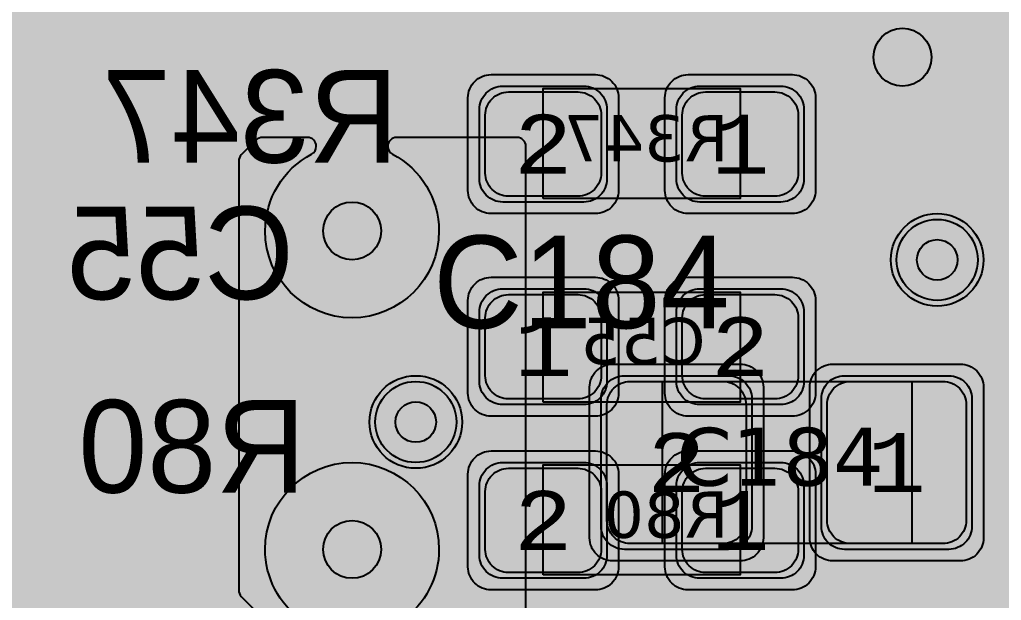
# Model space of a CAD drawing. Extents: x -28 to 199, y -61 to 255.
# Drawn here: x 139.88 to 148.35, y 141.56 to 146.58 of the extents above; entities that cross this region are included whole.
import ezdxf
from ezdxf.enums import TextEntityAlignment as Align

# ---------------------------------------------------------------- set-up
doc = ezdxf.new("R2010")
doc.units = 0
doc.header["$MEASUREMENT"] = 0
for name, color, linetype in [('ASSEMBLY_OUTLINES_BTM', 191, 'CONTINUOUS'), ('ASSEMBLY_OUTLINES_TOP', 102, 'CONTINUOUS'), ('ASSEMBLY_PART_NUMBERS_BTM', 191, 'CONTINUOUS'), ('ASSEMBLY_PART_NUMBERS_TOP', 102, 'CONTINUOUS'), ('ASSEMBLY_REF_DES_BTM', 191, 'CONTINUOUS'), ('ASSEMBLY_REF_DES_TOP', 102, 'CONTINUOUS'), ('DRILL_DRAWING', 21, 'CONTINUOUS'), ('GENERATED_SILKSCREEN_BTM', 255, 'CONTINUOUS'), ('GENERATED_SILKSCREEN_TOP', 140, 'CONTINUOUS'), ('MOUNTING_HOLES_LAYER_2', 42, 'CONTINUOUS'), ('MOUNTING_HOLES_LAYER_3', 42, 'CONTINUOUS'), ('MOUNTING_HOLES_LAYER_BOT21', 42, 'CONTINUOUS'), ('MOUNTING_HOLES_LAYER_TOP', 42, 'CONTINUOUS'), ('PART_PADS_SMD_BTM', 10, 'CONTINUOUS'), ('PART_PADS_SMD_TOP', 150, 'CONTINUOUS'), ('PIN_NUMBERS_BTM', 8, 'CONTINUOUS'), ('PIN_NUMBERS_TOP', 8, 'CONTINUOUS'), ('PLACEMENT_OUTLINES_BTM', 222, 'CONTINUOUS'), ('PLACEMENT_OUTLINES_TOP', 130, 'CONTINUOUS'), ('PLANE_DATA_LAYER_TOP', 150, 'CONTINUOUS'), ('PLANE_SHAPES_LAYER_2', 230, 'CONTINUOUS'), ('PLANE_SHAPES_LAYER_3', 81, 'CONTINUOUS'), ('PLANE_SHAPES_LAYER_TOP', 150, 'CONTINUOUS'), ('SILKSCREEN_OUTLINES_BTM', 211, 'CONTINUOUS'), ('SILKSCREEN_OUTLINES_TOP', 150, 'CONTINUOUS'), ('SILKSCREEN_REF_DES_BTM', 211, 'CONTINUOUS'), ('SILKSCREEN_REF_DES_TOP', 150, 'CONTINUOUS'), ('SOLDERMASK_PADS_BTM', 12, 'CONTINUOUS'), ('SOLDERMASK_PADS_TOP', 180, 'CONTINUOUS'), ('SOLDERPASTE_PADS_BTM', 12, 'CONTINUOUS'), ('SOLDERPASTE_PADS_TOP', 180, 'CONTINUOUS'), ('TRACES_LAYER_2', 230, 'CONTINUOUS'), ('TRACES_LAYER_BOTTOM', 10, 'CONTINUOUS'), ('TRACES_LAYER_TOP', 150, 'CONTINUOUS'), ('VIA_HOLES_LAYER_2', 30, 'CONTINUOUS'), ('VIA_HOLES_LAYER_3', 30, 'CONTINUOUS'), ('VIA_HOLES_LAYER_BOTTOM', 30, 'CONTINUOUS'), ('VIA_HOLES_LAYER_TOP', 30, 'CONTINUOUS'), ('VIA_PADS_LAYER_2', 230, 'CONTINUOUS'), ('VIA_PADS_LAYER_3', 81, 'CONTINUOUS'), ('VIA_PADS_LAYER_BOTTOM', 10, 'CONTINUOUS'), ('VIA_PADS_LAYER_TOP', 150, 'CONTINUOUS')]:
    doc.layers.add(name, color=color, linetype=linetype)
doc.styles.add('COURIER_NEW', font='COUR.TTF')
doc.styles.add('VERDANA', font='verdana.TTF')
doc.styles.add('VERIBEST_GERBER_0', font='txt')

msp = doc.modelspace()

# ---------------------------------------------------------------- hatches: boundary and pattern name
at = {"layer": 'MOUNTING_HOLES_LAYER_2'}
h = msp.add_hatch(color=256, dxfattribs=at)
edge = h.paths.add_edge_path()
edge.add_arc((147.5, 146.25), 0.25, 0, 360)
h = msp.add_hatch(color=256, dxfattribs=at)
edge = h.paths.add_edge_path()
edge.add_arc((142.75, 144.75), 0.25, 0, 360)
h = msp.add_hatch(color=256, dxfattribs=at)
edge = h.paths.add_edge_path()
edge.add_arc((142.75, 142), 0.25, 0, 360)
at = {"layer": 'MOUNTING_HOLES_LAYER_3'}
h = msp.add_hatch(color=256, dxfattribs=at)
edge = h.paths.add_edge_path()
edge.add_arc((147.5, 146.25), 0.25, 0, 360)
h = msp.add_hatch(color=256, dxfattribs=at)
edge = h.paths.add_edge_path()
edge.add_arc((142.75, 144.75), 0.25, 0, 360)
h = msp.add_hatch(color=256, dxfattribs=at)
edge = h.paths.add_edge_path()
edge.add_arc((142.75, 142), 0.25, 0, 360)
at = {"layer": 'MOUNTING_HOLES_LAYER_BOT21'}
h = msp.add_hatch(color=256, dxfattribs=at)
edge = h.paths.add_edge_path()
edge.add_arc((147.5, 146.25), 0.25, 0, 360)
h = msp.add_hatch(color=256, dxfattribs=at)
edge = h.paths.add_edge_path()
edge.add_arc((142.75, 144.75), 0.25, 0, 360)
h = msp.add_hatch(color=256, dxfattribs=at)
edge = h.paths.add_edge_path()
edge.add_arc((142.75, 142), 0.25, 0, 360)
at = {"layer": 'MOUNTING_HOLES_LAYER_TOP'}
h = msp.add_hatch(color=256, dxfattribs=at)
edge = h.paths.add_edge_path()
edge.add_arc((147.5, 146.25), 0.25, 0, 360)
h = msp.add_hatch(color=256, dxfattribs=at)
edge = h.paths.add_edge_path()
edge.add_arc((142.75, 144.75), 0.25, 0, 360)
h = msp.add_hatch(color=256, dxfattribs=at)
edge = h.paths.add_edge_path()
edge.add_arc((142.75, 142), 0.25, 0, 360)
at = {"layer": 'PLANE_DATA_LAYER_TOP'}
h = msp.add_hatch(color=256, dxfattribs=at)
h.paths.add_polyline_path([(154.25, 152.209225, -0.5823694133109129), (154.134713, 152.143814, 0.5823676806362501), (153, 151.5), (153, 151.499999, 0.1354740775508314), (153.106186, 151.115287, -0.5823731847991889), (153.040775, 151), (144.250008, 151, 0.414213562373095), (144.25, 150.999992), (144.25, 146.483544, -0.414213562373095), (144.1738, 146.407344), (141.769081, 146.407344, 0.1989121882725248), (141.468561, 146.282864), (141.046025, 145.860328, 0.1989121882725126), (140.921545, 145.559808), (140.921545, 141.440665, 0.1427307751627057), (140.988072, 141.212362, -0.1427301909019749), (141, 141.171429), (141, 137.8262, -0.414213562373095), (140.9238, 137.75), (140.73867, 137.75, -0.1989133663345656), (140.684788, 137.772318), (140.390954, 138.066152, -0.198909955685367), (140.368636, 138.120033), (140.368636, 138.120034, -0.1031534785254389), (140.374987, 138.150489, 0.1031534113604272), (140.5, 138.749998), (140.5, 138.75, 0.9999999999999999), (137.5, 138.75), (137.5, 138.749998, 0.1031534113604272), (137.625013, 138.150489, -0.1031534785254389), (137.631364, 138.120034), (137.631364, 138.120033, -0.198909955685367), (137.609046, 138.066152), (136.065212, 136.522318, -0.1989133663345656), (136.01133, 136.5), (132.5762, 136.5, -0.414213562373095), (132.5, 136.5762), (132.5, 142.9238, -0.414213562373095), (132.5762, 143), (135.499992, 143, 0.414213562373095), (135.5, 143.000008), (135.5, 146.249992, 0.414213562373095), (135.499992, 146.25), (134.415417, 146.25, -0.6466125677111123), (134.35839, 146.37674, 0.1833038617632562), (134.61, 147.039999), (134.61, 147.04, 0.6130225687010995), (133.021693, 147.848638, -0.6130231653140926), (132.900664, 147.910256), (132.900664, 151.273831, -0.1989099556852985), (132.922982, 151.327712), (133.322952, 151.727682, -0.1989133663345373), (133.376834, 151.75), (144.249992, 151.75, 0.414213562373095), (144.25, 151.750008), (144.25, 153.3238, -0.414213562373095), (144.3262, 153.4), (154.1738, 153.4, -0.414213562373095), (154.25, 153.3238)], flags=0)
h.paths.add_polyline_path([(133.5, 138.75, -0.9999999999999999), (136.5, 138.75, -0.9999999999999999)], flags=0)
msp.add_hatch(color=256, dxfattribs=at).paths.add_polyline_path([(144.25, 145.481144, 0.414213562373095), (144.1738, 145.557344), (143.134753, 145.557344, 0.414213562373095), (143.058553, 145.481144, 0.2784752766716286), (143.099267, 145.413711, -0.2784768177379234), (143.5, 144.75, -0.9999999999999999), (142, 144.75, -0.2784768177379234), (142.400733, 145.413711, 0.2784752766716286), (142.441447, 145.481144, 0.414213562373095), (142.365247, 145.557344), (141.976685, 145.557344, 0.1989133663345373), (141.922803, 145.535026), (141.793863, 145.406086, 0.1989099556852985), (141.771545, 145.352205), (141.771545, 145.352204), (141.771545, 141.648269), (141.771545, 141.648268, 0.1989099556852985), (141.793863, 141.594387), (142.115932, 141.272318, 0.1989133663345374), (142.169814, 141.25), (142.271879, 141.25, 0.414213562373095), (142.348079, 141.3262, 0.2430375699969866), (142.315976, 141.388344, -0.2430385298120637), (142, 142, -0.9999999999999999), (143.5, 142, -0.2430385298120636), (143.184024, 141.388344, 0.2430375699969865), (143.151921, 141.3262, 0.414213562373095), (143.228121, 141.25), (144.1738, 141.25, 0.414213562373095), (144.25, 141.3262)], flags=0)
at = {"layer": 'PLANE_SHAPES_LAYER_2'}
h = msp.add_hatch(color=256, dxfattribs=at)
h.paths.add_polyline_path([(169.5, 129.25), (149.5, 129.25), (142.25, 122), (142.25, 90.5), (147.5, 90.5), (147.5, 80), (154, 80), (154, 69.25), (131.75, 69.25), (131.75, 73.25), (121.25, 73.25), (121.25, 81), (110.5, 81), (110.5, 125.75), (106.5, 125.75), (106.5, 128.75), (93.5, 128.75), (93.5, 120.25), (91.75, 120.25), (91.75, 121.5), (80, 121.5), (80, 118.25), (73.25, 118.25), (73.25, 124.5), (67.5, 124.5), (67.5, 128), (57.75, 128), (57.75, 120.25), (55.25, 120.25), (55.25, 121.5), (47.5, 121.5), (47.5, 119), (35, 119), (35, 134.75), (32.75, 134.75), (32.75, 159.75), (29.25, 159.75), (29.25, 175.25), (22.5, 175.25), (22.5, 195.25), (17.25, 195.25), (17.25, 198), (22.5, 198), (22.5, 216.5), (40.25, 216.5), (40.25, 235.5), (54.5, 235.5), (54.5, 254), (87.25, 254), (87.25, 236.25), (86.25, 236.25), (86.25, 228.75), (81, 228.75), (81, 218.75), (95.25, 218.75), (95.25, 194.5), (87, 194.5), (87, 172), (131.1, 172), (131.1, 208.75), (115.5, 208.75), (115.5, 213.75), (106.75, 213.75), (106.75, 218.75), (110.25, 222.25), (110.25, 226.25), (142.5, 226.25), (142.5, 221.5), (160.5, 221.5), (160.5, 240.75), (169.5, 240.75)])
h.paths.add_polyline_path([(35.5, 149.5), (41.75, 149.5), (41.75, 152), (39.25, 152), (39.25, 154), (37.75, 154), (37.75, 152), (35.5, 152)], flags=16)
h.paths.add_polyline_path([(37.5, 125.75), (37.5, 128.75), (42.75, 128.75), (42.75, 125.75)], flags=16)
h.paths.add_polyline_path([(52, 127.75), (52, 130.75), (54.25, 130.75), (54.25, 127.75)], flags=16)
h.paths.add_polyline_path([(50.75, 219.5), (50.75, 226.5), (71.75, 226.5), (71.75, 219.5)], flags=16)
h.paths.add_polyline_path([(66.5, 150.75), (66.5, 177.5), (72.25, 177.5), (72.25, 150.75)], flags=16)
h.paths.add_polyline_path([(47.25, 185.25), (73, 185.25), (73, 188.25), (70.25, 188.25), (70.25, 191), (47.25, 191)], flags=16)
h.paths.add_polyline_path([(84.5, 208), (84.5, 212.75), (85, 212.75), (85, 208)], flags=16)
h.paths.add_polyline_path([(61.5, 137.25), (87.75, 137.25), (87.75, 140.5), (84.75, 140.5), (84.75, 143), (61.5, 143)], flags=16)
h.paths.add_polyline_path([(88.75, 127), (88.75, 130), (91, 130), (91, 127)], flags=16)
h.paths.add_polyline_path([(85.5, 130.25), (85.5, 132.5), (91, 132.5), (91, 130.25)], flags=16)
h.paths.add_polyline_path([(108.75, 142.25), (135.75, 142.25), (135.75, 145.75), (132.25, 145.75), (132.25, 149), (108.75, 149)], flags=16)
h.paths.add_polyline_path([(114.25, 126.75), (140.75, 126.75), (140.75, 129.75), (137.25, 129.75), (137.25, 133), (114.25, 133)], flags=16)
h.paths.add_polyline_path([(155.25, 180.25), (166.25, 180.25), (166.25, 186.25), (152.25, 186.25), (152.25, 183), (155.25, 183)], flags=16)
at = {"layer": 'PLANE_SHAPES_LAYER_3'}
h = msp.add_hatch(color=256, dxfattribs=at)
h.paths.add_polyline_path([(169.5, 129.25), (149.5, 129.25), (142.25, 122), (142.25, 90.5), (147.5, 90.5), (147.5, 80), (154, 80), (154, 69.25), (131.75, 69.25), (131.75, 73.25), (121.25, 73.25), (121.25, 81), (110.5, 81), (110.5, 125.75), (106.5, 125.75), (106.5, 128.75), (93.5, 128.75), (93.5, 120.25), (91.75, 120.25), (91.75, 121.5), (80, 121.5), (80, 118.25), (73.25, 118.25), (73.25, 124.5), (67.5, 124.5), (67.5, 127.75), (58.25, 127.75), (58.25, 130.25), (88.75, 130.25), (88.75, 127), (91, 127), (91, 132.5), (55, 132.5), (55, 131.25), (52, 131.25), (52, 127.75), (55, 127.75), (55, 127.25), (57.75, 127.25), (57.75, 120.25), (55.25, 120.25), (55.25, 121.5), (47.5, 121.5), (47.5, 119), (35, 119), (35, 134.75), (32.75, 134.75), (32.75, 159.75), (29.25, 159.75), (29.25, 175.25), (22.5, 175.25), (22.5, 195.25), (17.25, 195.25), (17.25, 198), (22.5, 198), (22.5, 216.5), (40.25, 216.5), (40.25, 235.5), (54.5, 235.5), (54.5, 254), (87.25, 254), (87.25, 236.25), (86.25, 236.25), (86.25, 228.75), (81, 228.75), (81, 218.75), (95.25, 218.75), (95.25, 194.5), (87, 194.5), (87, 172), (131.1, 172), (131.1, 208.75), (115.5, 208.75), (115.5, 213.75), (106.75, 213.75), (106.75, 218.75), (110.25, 222.25), (110.25, 226.25), (142.5, 226.25), (142.5, 221.5), (160.5, 221.5), (160.5, 240.75), (169.5, 240.75)])
h.paths.add_polyline_path([(35.5, 149.5), (41.75, 149.5), (41.75, 152), (39.25, 152), (39.25, 154), (37.75, 154), (37.75, 152), (35.5, 152)], flags=16)
h.paths.add_polyline_path([(37.5, 125.75), (37.5, 128.75), (42.75, 128.75), (42.75, 125.75)], flags=16)
h.paths.add_polyline_path([(50.75, 219.5), (50.75, 226.5), (71.75, 226.5), (71.75, 219.5)], flags=16)
h.paths.add_polyline_path([(66.5, 150.75), (66.5, 177.5), (72.25, 177.5), (72.25, 150.75)], flags=16)
h.paths.add_polyline_path([(47.25, 185.25), (73, 185.25), (73, 188.25), (70.25, 188.25), (70.25, 191), (47.25, 191)], flags=16)
h.paths.add_polyline_path([(84.5, 208), (84.5, 212.75), (85, 212.75), (85, 208)], flags=16)
h.paths.add_polyline_path([(61.5, 137.25), (87.75, 137.25), (87.75, 140.5), (84.75, 140.5), (84.75, 143), (61.5, 143)], flags=16)
h.paths.add_polyline_path([(108.75, 142.25), (135.75, 142.25), (135.75, 145.75), (132.25, 145.75), (132.25, 149), (108.75, 149)], flags=16)
h.paths.add_polyline_path([(114.25, 126.75), (140.75, 126.75), (140.75, 129.75), (137.25, 129.75), (137.25, 133), (114.25, 133)], flags=16)
h.paths.add_polyline_path([(155.25, 180.25), (166.25, 180.25), (166.25, 186.25), (152.25, 186.25), (152.25, 183), (155.25, 183)], flags=16)
at = {"layer": 'VIA_HOLES_LAYER_2'}
h = msp.add_hatch(color=256, dxfattribs=at)
edge = h.paths.add_edge_path()
edge.add_arc((147.8, 144.5), 0.175, 0, 360)
h = msp.add_hatch(color=256, dxfattribs=at)
edge = h.paths.add_edge_path()
edge.add_arc((143.3, 143.1), 0.175, 0, 360)
at = {"layer": 'VIA_HOLES_LAYER_3'}
h = msp.add_hatch(color=256, dxfattribs=at)
edge = h.paths.add_edge_path()
edge.add_arc((147.8, 144.5), 0.175, 0, 360)
h = msp.add_hatch(color=256, dxfattribs=at)
edge = h.paths.add_edge_path()
edge.add_arc((143.3, 143.1), 0.175, 0, 360)
at = {"layer": 'VIA_HOLES_LAYER_BOTTOM'}
h = msp.add_hatch(color=256, dxfattribs=at)
edge = h.paths.add_edge_path()
edge.add_arc((147.8, 144.5), 0.175, 0, 360)
h = msp.add_hatch(color=256, dxfattribs=at)
edge = h.paths.add_edge_path()
edge.add_arc((143.3, 143.1), 0.175, 0, 360)
at = {"layer": 'VIA_HOLES_LAYER_TOP'}
h = msp.add_hatch(color=256, dxfattribs=at)
edge = h.paths.add_edge_path()
edge.add_arc((147.8, 144.5), 0.175, 0, 360)
h = msp.add_hatch(color=256, dxfattribs=at)
edge = h.paths.add_edge_path()
edge.add_arc((143.3, 143.1), 0.175, 0, 360)

# ---------------------------------------------------------------- linework, layer by layer
at = {"layer": 'ASSEMBLY_OUTLINES_BTM'}
for points in [[(144.4, 145.03), (144.4, 145.98), (146.1, 145.98), (146.1, 145.03)], [(144.4, 143.27), (144.4, 144.22), (146.1, 144.22), (146.1, 143.27)], [(144.4, 141.78), (144.4, 142.73), (146.1, 142.73), (146.1, 141.78)]]:
    msp.add_lwpolyline(points, close=True, dxfattribs=at)
at = {"layer": 'ASSEMBLY_OUTLINES_TOP'}
msp.add_lwpolyline([(145.43, 142.05), (145.43, 143.45), (147.58, 143.45), (147.58, 142.05)], close=True, dxfattribs=at)
at = {"layer": 'GENERATED_SILKSCREEN_BTM', "const_width": 0.15}
for points in [[(140.6636, 145.3504), (140.6652, 145.3448), (140.6644, 145.3392), (140.6612, 145.3344), (140.6564, 145.3312), (140.6508, 145.3296), (140.6452, 145.3288), (140.6404, 145.3304), (140.6364, 145.3352), (140.2052, 146.1024), (140.2036, 146.1064), (140.2036, 146.1096), (140.2036, 146.1128), (140.2052, 146.116), (140.2076, 146.1208), (140.2108, 146.124), (140.2148, 146.1256), (140.2188, 146.1264), (140.7588, 146.1264), (140.7644, 146.1248), (140.7692, 146.1208), (140.7716, 146.116), (140.7724, 146.1096), (140.7716, 146.104), (140.7692, 146.0984), (140.7644, 146.0944), (140.7588, 146.0936), (140.246, 146.0936), (140.6636, 145.3504)], [(141.0444, 145.3424), (141.0436, 145.336), (141.0396, 145.332), (141.034, 145.3296), (141.0284, 145.3288), (141.0228, 145.3296), (141.018, 145.332), (141.014, 145.336), (141.0124, 145.3424), (141.0124, 145.5848), (140.9748, 145.5848), (140.9692, 145.5864), (140.9644, 145.5896), (140.962, 145.5952), (140.9612, 145.6008), (140.962, 145.6072), (140.9644, 145.6128), (140.9692, 145.6168), (140.9748, 145.6176), (141.0124, 145.6176), (141.0124, 146.088), (141.0132, 146.092), (141.0156, 146.0952), (141.0188, 146.0984), (141.0228, 146.1008), (141.0276, 146.1024), (141.0324, 146.1032), (141.0364, 146.1024), (141.0404, 146.0992), (141.526, 145.6136), (141.5292, 145.6088), (141.5308, 145.604), (141.53, 145.5992), (141.5268, 145.5936), (141.5252, 145.5896), (141.522, 145.5872), (141.5188, 145.5856), (141.5148, 145.5848), (141.0444, 145.5848), (141.0444, 145.3424)], [(141.4748, 145.6176), (141.0444, 146.0464), (141.0444, 145.6176), (141.4748, 145.6176)], [(142.1444, 145.3296), (142.2796, 145.4392), (142.282, 145.4408), (142.2836, 145.4432), (142.2844, 145.4456), (142.2844, 145.448), (142.2836, 145.4536), (142.2804, 145.4592), (142.2764, 145.4632), (142.2716, 145.4664), (142.266, 145.4672), (142.2604, 145.4656), (142.13, 145.3592), (141.8716, 145.3592), (141.7468, 145.46), (141.7468, 145.6088), (141.87, 145.7104), (142.0028, 145.7104), (142.0092, 145.712), (142.0132, 145.7152), (142.0156, 145.7208), (142.0164, 145.7264), (142.0156, 145.732), (142.0132, 145.7368), (142.0092, 145.7408), (142.0028, 145.7424), (141.87, 145.7424), (141.7468, 145.844), (141.7468, 145.9928), (141.8716, 146.0936), (142.13, 146.0936), (142.2604, 145.9872), (142.266, 145.9856), (142.2716, 145.9864), (142.2764, 145.9888), (142.2804, 145.9936), (142.2836, 145.9984), (142.2844, 146.004), (142.2844, 146.0072), (142.2836, 146.0096), (142.282, 146.012), (142.2796, 146.0136), (142.1444, 146.1232), (142.142, 146.124), (142.1396, 146.1248), (142.1388, 146.1256), (142.1356, 146.1264), (141.866, 146.1264), (141.862, 146.1256), (141.8604, 146.1248), (141.8588, 146.124), (141.8556, 146.1232), (141.7204, 146.0136), (141.718, 146.0096), (141.7172, 146.0064), (141.7156, 146.004), (141.7148, 146.0008), (141.7148, 145.836), (141.7156, 145.8336), (141.7172, 145.828), (141.718, 145.824), (141.7204, 145.8224), (141.838, 145.7264), (141.7204, 145.6304), (141.7196, 145.6288), (141.718, 145.6272), (141.7172, 145.6264), (141.7172, 145.6248), (141.7156, 145.6192), (141.7148, 145.6168), (141.7148, 145.452), (141.7156, 145.448), (141.7172, 145.4448), (141.718, 145.4416), (141.7204, 145.4392), (141.8556, 145.3296), (141.8588, 145.328), (141.8596, 145.3272), (141.862, 145.3272), (141.8628, 145.3264), (141.8636, 145.3264), (141.866, 145.3264), (142.1356, 145.3264), (142.1388, 145.3272), (142.142, 145.328), (142.1444, 145.3296)], [(142.4756, 145.8224), (142.4732, 145.824), (142.4724, 145.828), (142.4708, 145.832), (142.47, 145.836), (142.47, 146.0008), (142.4708, 146.0048), (142.4724, 146.0072), (142.4724, 146.0096), (142.4732, 146.0104), (142.4748, 146.0112), (142.4756, 146.0128), (142.6116, 146.1232), (142.6156, 146.1248), (142.6188, 146.1256), (142.622, 146.1264), (143.0252, 146.1264), (143.0324, 146.1248), (143.0372, 146.1208), (143.0412, 146.116), (143.0428, 146.1104), (143.0428, 145.3424), (143.0412, 145.336), (143.0372, 145.332), (143.0324, 145.3296), (143.0268, 145.3288), (143.0204, 145.3296), (143.0148, 145.332), (143.0108, 145.336), (143.0092, 145.3424), (143.0092, 145.7104), (142.6332, 145.7104), (142.502, 145.3376), (142.4988, 145.332), (142.4932, 145.3288), (142.4876, 145.328), (142.482, 145.3296), (142.4772, 145.332), (142.4732, 145.336), (142.4716, 145.3416), (142.4724, 145.348), (142.6036, 145.7208), (142.4756, 145.8224)], [(143.0092, 146.0936), (142.6268, 146.0936), (142.502, 145.9928), (142.502, 145.844), (142.6268, 145.7424), (143.0092, 145.7424), (143.0092, 146.0936)], [(140.4816, 144.6712), (140.4848, 144.6704), (140.4872, 144.6696), (140.4904, 144.668), (140.5992, 144.58), (140.5992, 144.9136), (140.0768, 144.9136), (140.0712, 144.9152), (140.0664, 144.9184), (140.064, 144.924), (140.0632, 144.9296), (140.064, 144.936), (140.0664, 144.9408), (140.0712, 144.9448), (140.0768, 144.9464), (140.6168, 144.9464), (140.6224, 144.9448), (140.6272, 144.9408), (140.6312, 144.936), (140.6328, 144.9304), (140.6328, 144.5456), (140.632, 144.54), (140.6296, 144.536), (140.6264, 144.5336), (140.6208, 144.532), (140.6176, 144.5304), (140.6136, 144.5296), (140.6096, 144.5304), (140.6064, 144.5328), (140.476, 144.6392), (140.2176, 144.6392), (140.0928, 144.5376), (140.0928, 144.28), (140.2176, 144.18), (140.476, 144.18), (140.6064, 144.2856), (140.612, 144.288), (140.6168, 144.288), (140.6224, 144.2848), (140.6264, 144.2808), (140.6296, 144.2752), (140.6312, 144.2696), (140.6304, 144.2664), (140.6296, 144.264), (140.628, 144.2616), (140.6256, 144.26), (140.4904, 144.1496), (140.488, 144.148), (140.4848, 144.148), (140.4816, 144.1464), (140.212, 144.1464), (140.2104, 144.1464), (140.2088, 144.1472), (140.208, 144.1472), (140.2064, 144.148), (140.2048, 144.148), (140.2016, 144.1496), (140.0664, 144.26), (140.064, 144.2624), (140.0632, 144.264), (140.0616, 144.2688), (140.0608, 144.272), (140.0608, 144.5456), (140.0616, 144.5488), (140.0632, 144.5536), (140.0632, 144.5552), (140.0648, 144.556), (140.0656, 144.5576), (140.0664, 144.5592), (140.2016, 144.668), (140.2056, 144.6696), (140.2088, 144.6704), (140.212, 144.6712), (140.4816, 144.6712)], [(141.2376, 144.6712), (141.2408, 144.6704), (141.2432, 144.6696), (141.2464, 144.668), (141.3552, 144.58), (141.3552, 144.9136), (140.8328, 144.9136), (140.8272, 144.9152), (140.8224, 144.9184), (140.82, 144.924), (140.8192, 144.9296), (140.82, 144.936), (140.8224, 144.9408), (140.8272, 144.9448), (140.8328, 144.9464), (141.3728, 144.9464), (141.3784, 144.9448), (141.3832, 144.9408), (141.3872, 144.936), (141.3888, 144.9304), (141.3888, 144.5456), (141.388, 144.54), (141.3856, 144.536), (141.3824, 144.5336), (141.3768, 144.532), (141.3736, 144.5304), (141.3696, 144.5296), (141.3656, 144.5304), (141.3624, 144.5328), (141.232, 144.6392), (140.9736, 144.6392), (140.8488, 144.5376), (140.8488, 144.28), (140.9736, 144.18), (141.232, 144.18), (141.3624, 144.2856), (141.368, 144.288), (141.3728, 144.288), (141.3784, 144.2848), (141.3824, 144.2808), (141.3856, 144.2752), (141.3872, 144.2696), (141.3864, 144.2664), (141.3856, 144.264), (141.384, 144.2616), (141.3816, 144.26), (141.2464, 144.1496), (141.244, 144.148), (141.2408, 144.148), (141.2376, 144.1464), (140.968, 144.1464), (140.9664, 144.1464), (140.9648, 144.1472), (140.964, 144.1472), (140.9624, 144.148), (140.9608, 144.148), (140.9576, 144.1496), (140.8224, 144.26), (140.82, 144.2624), (140.8192, 144.264), (140.8176, 144.2688), (140.8168, 144.272), (140.8168, 144.5456), (140.8176, 144.5488), (140.8192, 144.5536), (140.8192, 144.5552), (140.8208, 144.556), (140.8216, 144.5576), (140.8224, 144.5592), (140.9576, 144.668), (140.9616, 144.6696), (140.9648, 144.6704), (140.968, 144.6712), (141.2376, 144.6712)], [(142.0008, 144.1496), (142.1352, 144.2592), (142.1392, 144.2616), (142.14, 144.2648), (142.1416, 144.268), (142.1424, 144.272), (142.1424, 144.8208), (142.1416, 144.8248), (142.14, 144.828), (142.1384, 144.8296), (142.1376, 144.8312), (142.136, 144.8336), (142.0008, 144.9432), (141.9984, 144.944), (141.996, 144.9448), (141.9952, 144.9456), (141.992, 144.9464), (141.7224, 144.9464), (141.7184, 144.9456), (141.7168, 144.9448), (141.7144, 144.944), (141.712, 144.9432), (141.5768, 144.8336), (141.5736, 144.8296), (141.572, 144.8232), (141.5728, 144.8184), (141.5744, 144.8144), (141.5768, 144.8112), (141.5808, 144.808), (141.5848, 144.8056), (141.5888, 144.8048), (141.5928, 144.8048), (141.596, 144.8072), (141.728, 144.9136), (141.9864, 144.9136), (142.1096, 144.8128), (142.1096, 144.28), (141.9864, 144.1792), (141.728, 144.1792), (141.596, 144.2856), (141.5928, 144.2872), (141.5888, 144.288), (141.5848, 144.2872), (141.5808, 144.2848), (141.5768, 144.2816), (141.5744, 144.2776), (141.5728, 144.2728), (141.572, 144.268), (141.5736, 144.2632), (141.5768, 144.2592), (141.712, 144.1496), (141.7152, 144.148), (141.716, 144.1472), (141.7184, 144.1472), (141.7192, 144.1464), (141.72, 144.1464), (141.7224, 144.1464), (141.992, 144.1464), (141.9952, 144.1472), (141.9984, 144.148), (142.0008, 144.1496)], [(140.73, 143.1636), (140.5956, 143.2732), (140.5924, 143.274), (140.5908, 143.2748), (140.5892, 143.2756), (140.586, 143.2764), (140.3164, 143.2764), (140.3132, 143.2756), (140.3116, 143.2748), (140.3092, 143.274), (140.306, 143.2732), (140.1716, 143.1636), (140.1692, 143.1596), (140.1684, 143.1564), (140.1668, 143.154), (140.166, 143.1508), (140.166, 142.602), (140.1668, 142.5996), (140.1684, 142.594), (140.1692, 142.5924), (140.1716, 142.5892), (140.306, 142.4796), (140.3092, 142.4788), (140.3116, 142.478), (140.3124, 142.4772), (140.314, 142.4764), (140.3164, 142.4764), (140.586, 142.4764), (140.5892, 142.4772), (140.5924, 142.478), (140.5956, 142.4796), (140.73, 142.5892), (140.7324, 142.5908), (140.7332, 142.5916), (140.7348, 142.594), (140.7364, 142.5996), (140.7372, 142.602), (140.7372, 143.1508), (140.7364, 143.154), (140.7348, 143.1564), (140.734, 143.1596), (140.73, 143.1636)], [(140.6316, 142.5492), (140.5812, 142.5092), (140.3228, 142.5092), (140.198, 142.61), (140.198, 143.1428), (140.2452, 143.1804), (140.6316, 142.5492)], [(140.7044, 143.1428), (140.7044, 142.61), (140.6572, 142.57), (140.27, 143.2012), (140.3228, 143.2436), (140.5812, 143.2436), (140.7044, 143.1428)], [(140.9492, 142.9812), (140.9748, 142.9044), (140.9492, 142.8276), (140.9492, 142.8252), (140.9484, 142.822), (140.9484, 142.5748), (140.9484, 142.5724), (140.9492, 142.57), (140.95, 142.5668), (140.9532, 142.5636), (141.0332, 142.4812), (141.0372, 142.478), (141.0412, 142.4772), (141.0444, 142.4764), (141.338, 142.4764), (141.3404, 142.4764), (141.3428, 142.4772), (141.346, 142.478), (141.3492, 142.4812), (141.4292, 142.5636), (141.4332, 142.5668), (141.434, 142.57), (141.434, 142.5748), (141.434, 142.822), (141.434, 142.8252), (141.434, 142.8268), (141.4332, 142.8276), (141.4076, 142.9044), (141.4332, 142.9812), (141.434, 142.982), (141.434, 142.9868), (141.434, 143.1788), (141.434, 143.182), (141.4332, 143.186), (141.4292, 143.19), (141.3492, 143.2724), (141.346, 143.2748), (141.3428, 143.2756), (141.3404, 143.2764), (141.338, 143.2764), (141.0444, 143.2764), (141.0412, 143.2756), (141.0372, 143.2748), (141.0332, 143.2724), (140.9532, 143.19), (140.95, 143.1852), (140.9492, 143.182), (140.9484, 143.1788), (140.9484, 142.9868), (140.9484, 142.9836), (140.9492, 142.982), (140.9492, 142.9812)], [(141.402, 143.17), (141.402, 142.9884), (141.3804, 142.9196), (141.0036, 142.9196), (140.9804, 142.9884), (140.9804, 143.17), (141.0516, 143.2436), (141.33, 143.2436), (141.402, 143.17)], [(141.6756, 142.9724), (141.6732, 142.974), (141.6724, 142.978), (141.6708, 142.982), (141.67, 142.986), (141.67, 143.1508), (141.6708, 143.1548), (141.6724, 143.1572), (141.6724, 143.1596), (141.6732, 143.1604), (141.6748, 143.1612), (141.6756, 143.1628), (141.8116, 143.2732), (141.8156, 143.2748), (141.8188, 143.2756), (141.822, 143.2764), (142.2252, 143.2764), (142.2324, 143.2748), (142.2372, 143.2708), (142.2412, 143.266), (142.2428, 143.2604), (142.2428, 142.4924), (142.2412, 142.486), (142.2372, 142.482), (142.2324, 142.4796), (142.2268, 142.4788), (142.2204, 142.4796), (142.2148, 142.482), (142.2108, 142.486), (142.2092, 142.4924), (142.2092, 142.8604), (141.8332, 142.8604), (141.702, 142.4876), (141.6988, 142.482), (141.6932, 142.4788), (141.6876, 142.478), (141.682, 142.4796), (141.6772, 142.482), (141.6732, 142.486), (141.6716, 142.4916), (141.6724, 142.498), (141.8036, 142.8708), (141.6756, 142.9724)], [(142.2092, 143.2436), (141.8268, 143.2436), (141.702, 143.1428), (141.702, 142.994), (141.8268, 142.8924), (142.2092, 142.8924), (142.2092, 143.2436)], [(141.402, 142.8188), (141.402, 142.582), (141.33, 142.5092), (141.0516, 142.5092), (140.9804, 142.582), (140.9804, 142.8188), (141.0036, 142.8876), (141.3804, 142.8876), (141.402, 142.8188)]]:
    msp.add_lwpolyline(points, dxfattribs=at)
for points in [[(145.542098, 145.980005, 1.22306e-05), (145.542089, 145.979995), (144.957911, 145.979995, 1.22306e-05), (144.957902, 145.980005), (145.542098, 145.980005)], [(145.533844, 145.029995), (144.966156, 145.029995, 1.1642e-05), (144.966164, 145.030005), (145.533836, 145.030005, 1.1642e-05), (145.533844, 145.029995)], [(145.533844, 144.220005, 1.1642e-05), (145.533836, 144.219995), (144.966164, 144.219995, 1.1642e-05), (144.966156, 144.220005), (145.533844, 144.220005)], [(145.542098, 143.269995), (144.957902, 143.269995, 1.22306e-05), (144.957911, 143.270005), (145.542089, 143.270005, 1.22306e-05), (145.542098, 143.269995)], [(145.542098, 142.730005, 1.22306e-05), (145.542089, 142.729995), (144.957911, 142.729995, 1.22306e-05), (144.957902, 142.730005), (145.542098, 142.730005)], [(145.533844, 141.779995), (144.966156, 141.779995, 1.1642e-05), (144.966164, 141.780005), (145.533836, 141.780005, 1.1642e-05), (145.533844, 141.779995)]]:
    msp.add_lwpolyline(points, format="xyb", dxfattribs=at)
at = {"layer": 'GENERATED_SILKSCREEN_TOP', "const_width": 0.15}
for points in [[(148.828, 146.3764), (148.4232, 146.3764), (148.4176, 146.3748), (148.4128, 146.3708), (148.4088, 146.366), (148.4072, 146.3604), (148.4072, 145.5924), (148.4088, 145.586), (148.4128, 145.582), (148.4176, 145.5772), (148.4232, 145.5764), (148.828, 145.5764)], [(144.4276, 143.9292), (144.4212, 143.9276), (144.418, 143.9244), (144.4156, 143.9188), (144.4148, 143.9124), (144.4156, 143.9068), (144.418, 143.9012), (144.4212, 143.8972), (144.4276, 143.8964), (144.7396, 143.8964), (144.7452, 143.8972), (144.75, 143.9012), (144.7524, 143.9068), (144.7532, 143.9124), (144.7524, 143.9188), (144.75, 143.9244), (144.7452, 143.9276), (144.7396, 143.9292), (144.5988, 143.9292), (144.5988, 144.6804), (144.598, 144.686), (144.5956, 144.69), (144.5916, 144.6924), (144.586, 144.6932), (144.582, 144.694), (144.578, 144.694), (144.5748, 144.6924), (144.5716, 144.6892), (144.4156, 144.47), (144.4132, 144.4644), (144.4132, 144.4588), (144.4156, 144.454), (144.4196, 144.45), (144.4244, 144.4468), (144.43, 144.4452), (144.4332, 144.4452), (144.4356, 144.446), (144.4396, 144.4508), (144.5676, 144.63), (144.5676, 143.9292), (144.4276, 143.9292)], [(143.6996, 143.8996), (143.5652, 144.0092), (143.5612, 144.0116), (143.5604, 144.0148), (143.5588, 144.018), (143.558, 144.022), (143.558, 144.5708), (143.5588, 144.5748), (143.5604, 144.578), (143.562, 144.5796), (143.5628, 144.5812), (143.5644, 144.5836), (143.6996, 144.6932), (143.702, 144.694), (143.7044, 144.6948), (143.7052, 144.6956), (143.7084, 144.6964), (143.978, 144.6964), (143.982, 144.6956), (143.9836, 144.6948), (143.986, 144.694), (143.9884, 144.6932), (144.1236, 144.5836), (144.1268, 144.5796), (144.1284, 144.5732), (144.1276, 144.5684), (144.126, 144.5644), (144.1236, 144.5612), (144.1196, 144.558), (144.1156, 144.5556), (144.1116, 144.5548), (144.1076, 144.5548), (144.1044, 144.5572), (143.9724, 144.6636), (143.714, 144.6636), (143.5908, 144.5628), (143.5908, 144.03), (143.714, 143.9292), (143.9724, 143.9292), (144.1044, 144.0356), (144.1076, 144.0372), (144.1116, 144.038), (144.1156, 144.0372), (144.1196, 144.0348), (144.1236, 144.0316), (144.126, 144.0276), (144.1276, 144.0228), (144.1284, 144.018), (144.1268, 144.0132), (144.1236, 144.0092), (143.9884, 143.8996), (143.9852, 143.898), (143.9844, 143.8972), (143.982, 143.8972), (143.9812, 143.8964), (143.9804, 143.8964), (143.978, 143.8964), (143.7084, 143.8964), (143.7052, 143.8972), (143.702, 143.898), (143.6996, 143.8996)], [(145.5772, 144.4012), (145.5516, 144.3244), (145.5772, 144.2476), (145.5772, 144.2452), (145.578, 144.242), (145.578, 143.9948), (145.578, 143.9924), (145.5772, 143.99), (145.5764, 143.9868), (145.5732, 143.9836), (145.4932, 143.9012), (145.49, 143.898), (145.4852, 143.8972), (145.482, 143.8964), (145.1884, 143.8964), (145.186, 143.8964), (145.1836, 143.8972), (145.1804, 143.898), (145.1772, 143.9012), (145.0972, 143.9836), (145.094, 143.9868), (145.0924, 143.99), (145.0924, 143.9948), (145.0924, 144.242), (145.0924, 144.2452), (145.0924, 144.2468), (145.0932, 144.2476), (145.1188, 144.3244), (145.0932, 144.4012), (145.0924, 144.402), (145.0924, 144.4068), (145.0924, 144.5988), (145.0924, 144.602), (145.094, 144.606), (145.0972, 144.61), (145.1772, 144.6924), (145.1804, 144.6948), (145.1836, 144.6956), (145.186, 144.6964), (145.1884, 144.6964), (145.482, 144.6964), (145.4852, 144.6956), (145.49, 144.6948), (145.4932, 144.6924), (145.5732, 144.61), (145.5764, 144.6052), (145.5772, 144.602), (145.578, 144.5988), (145.578, 144.4068), (145.578, 144.4036), (145.5772, 144.402), (145.5772, 144.4012)], [(145.1244, 144.59), (145.1244, 144.4084), (145.146, 144.3396), (145.5228, 144.3396), (145.546, 144.4084), (145.546, 144.59), (145.4748, 144.6636), (145.1964, 144.6636), (145.1244, 144.59)], [(146.2748, 143.9124), (146.2756, 143.906), (146.2796, 143.902), (146.2852, 143.8996), (146.2908, 143.8988), (146.2964, 143.8996), (146.3012, 143.902), (146.3052, 143.906), (146.3068, 143.9124), (146.3068, 144.1548), (146.3444, 144.1548), (146.35, 144.1564), (146.3548, 144.1596), (146.3572, 144.1652), (146.358, 144.1708), (146.3572, 144.1772), (146.3548, 144.1828), (146.35, 144.1868), (146.3444, 144.1876), (146.3068, 144.1876), (146.3068, 144.658), (146.306, 144.662), (146.3036, 144.6652), (146.3004, 144.6684), (146.2964, 144.6708), (146.2916, 144.6724), (146.2868, 144.6732), (146.2828, 144.6724), (146.2788, 144.6692), (145.7932, 144.1836), (145.79, 144.1788), (145.7884, 144.174), (145.7892, 144.1692), (145.7924, 144.1636), (145.794, 144.1596), (145.7972, 144.1572), (145.8004, 144.1556), (145.8044, 144.1548), (146.2748, 144.1548), (146.2748, 143.9124)], [(145.8444, 144.1876), (146.2748, 144.6164), (146.2748, 144.1876), (145.8444, 144.1876)], [(145.1244, 144.2388), (145.1244, 144.002), (145.1964, 143.9292), (145.4748, 143.9292), (145.546, 144.002), (145.546, 144.2388), (145.5228, 144.3076), (145.146, 144.3076), (145.1244, 144.2388)]]:
    msp.add_lwpolyline(points, dxfattribs=at)
for points in [[(146.769515, 143.450005, 1.10969e-05), (146.769508, 143.449995), (146.230492, 143.449995, 1.10969e-05), (146.230485, 143.450005), (146.769515, 143.450005)], [(146.769515, 142.049995), (146.230485, 142.049995, 1.10969e-05), (146.230492, 142.050005), (146.769508, 142.050005, 1.10969e-05), (146.769515, 142.049995)]]:
    msp.add_lwpolyline(points, format="xyb", dxfattribs=at)
at = {"layer": 'MOUNTING_HOLES_LAYER_2'}
for centre in [(147.5, 146.25), (142.75, 144.75), (142.75, 142)]:
    msp.add_circle(centre, 0.25, dxfattribs=at)
at = {"layer": 'MOUNTING_HOLES_LAYER_3'}
for centre in [(147.5, 146.25), (142.75, 144.75), (142.75, 142)]:
    msp.add_circle(centre, 0.25, dxfattribs=at)
at = {"layer": 'MOUNTING_HOLES_LAYER_BOT21'}
for centre in [(147.5, 146.25), (142.75, 144.75), (142.75, 142)]:
    msp.add_circle(centre, 0.25, dxfattribs=at)
at = {"layer": 'MOUNTING_HOLES_LAYER_TOP'}
for centre in [(147.5, 146.25), (142.75, 144.75), (142.75, 142)]:
    msp.add_circle(centre, 0.25, dxfattribs=at)
at = {"layer": 'PART_PADS_SMD_BTM'}
for points in [[(144.95, 145.2, -0.4142135624), (144.75, 145), (144.05, 145, -0.4142135624), (143.85, 145.2), (143.85, 145.8, -0.4142135624), (144.05, 146), (144.75, 146, -0.4142135624), (144.95, 145.8)], [(146.65, 145.2, -0.4142135624), (146.45, 145), (145.75, 145, -0.4142135624), (145.55, 145.2), (145.55, 145.8, -0.4142135624), (145.75, 146), (146.45, 146, -0.4142135624), (146.65, 145.8)], [(143.85, 144.05, -0.4142135624), (144.05, 144.25), (144.75, 144.25, -0.4142135624), (144.95, 144.05), (144.95, 143.45, -0.4142135624), (144.75, 143.25), (144.05, 143.25, -0.4142135624), (143.85, 143.45)], [(145.55, 144.05, -0.4142135624), (145.75, 144.25), (146.45, 144.25, -0.4142135624), (146.65, 144.05), (146.65, 143.45, -0.4142135624), (146.45, 143.25), (145.75, 143.25, -0.4142135624), (145.55, 143.45)], [(144.95, 141.95, -0.4142135624), (144.75, 141.75), (144.05, 141.75, -0.4142135624), (143.85, 141.95), (143.85, 142.55, -0.4142135624), (144.05, 142.75), (144.75, 142.75, -0.4142135624), (144.95, 142.55)], [(146.65, 141.95, -0.4142135624), (146.45, 141.75), (145.75, 141.75, -0.4142135624), (145.55, 141.95), (145.55, 142.55, -0.4142135624), (145.75, 142.75), (146.45, 142.75, -0.4142135624), (146.65, 142.55)]]:
    msp.add_lwpolyline(points, format="xyb", close=True, dxfattribs=at)
at = {"layer": 'PART_PADS_SMD_TOP'}
for points in [[(146, 143.5, -0.4142135624), (146.2, 143.3), (146.2, 142.2, -0.4142135624), (146, 142), (145.1, 142, -0.4142135624), (144.9, 142.2), (144.9, 143.3, -0.4142135624), (145.1, 143.5)], [(147.9, 143.5, -0.4142135624), (148.1, 143.3), (148.1, 142.2, -0.4142135624), (147.9, 142), (147, 142, -0.4142135624), (146.8, 142.2), (146.8, 143.3, -0.4142135624), (147, 143.5)]]:
    msp.add_lwpolyline(points, format="xyb", close=True, dxfattribs=at)
at = {"layer": 'PLACEMENT_OUTLINES_BTM'}
for points in [[(144.4, 145.03), (144.4, 145.98), (146.1, 145.98), (146.1, 145.03)], [(144.4, 143.27), (144.4, 144.22), (146.1, 144.22), (146.1, 143.27)], [(144.4, 141.78), (144.4, 142.73), (146.1, 142.73), (146.1, 141.78)]]:
    msp.add_lwpolyline(points, close=True, dxfattribs=at)
at = {"layer": 'PLACEMENT_OUTLINES_TOP'}
msp.add_lwpolyline([(145.43, 142.05), (145.43, 143.45), (147.58, 143.45), (147.58, 142.05)], close=True, dxfattribs=at)
at = {"layer": 'PLANE_DATA_LAYER_TOP'}
for points in [[(144.25, 141.3262), (144.25, 145.481144, 0.4142135624), (144.1738, 145.557344), (143.134753, 145.557344, 0.4142135624), (143.058553, 145.481144, 0.2784752767), (143.099267, 145.413711, -0.2784768177), (143.5, 144.75, -1), (142, 144.75, -0.2784768177), (142.400733, 145.413711, 0.2784752767), (142.441447, 145.481144, 0.4142135624), (142.365247, 145.557344), (141.976685, 145.557344, 0.1989133663), (141.922803, 145.535026), (141.793863, 145.406086, 0.1989099557), (141.771545, 145.352205), (141.771545, 145.352204), (141.771545, 141.648269), (141.771545, 141.648268, 0.1989099557), (141.793863, 141.594387), (142.115932, 141.272318, 0.1989133663)], [(142.315976, 141.388344, -0.2430385298), (142, 142, -1), (143.5, 142, -0.2430385298), (143.184024, 141.388344, 0.24303757)]]:
    msp.add_lwpolyline(points, format="xyb", dxfattribs=at)
at = {"layer": 'PLANE_SHAPES_LAYER_TOP'}
for points in [[(135.5, 141.25), (144.25, 141.25), (135.5, 151.75), (144.25, 151.75)], [(132.5, 136.5), (141, 136.5), (132.5, 143), (141, 143)]]:
    msp.add_solid(points, dxfattribs=at)
at = {"layer": 'SILKSCREEN_OUTLINES_BTM'}
for points in [[(144.4, 145.03), (144.4, 145.98), (146.1, 145.98), (146.1, 145.03)], [(144.4, 143.27), (144.4, 144.22), (146.1, 144.22), (146.1, 143.27)], [(144.4, 141.78), (144.4, 142.73), (146.1, 142.73), (146.1, 141.78)]]:
    msp.add_lwpolyline(points, close=True, dxfattribs=at)
at = {"layer": 'SILKSCREEN_OUTLINES_TOP'}
msp.add_lwpolyline([(145.43, 142.05), (145.43, 143.45), (147.58, 143.45), (147.58, 142.05)], close=True, dxfattribs=at)
at = {"layer": 'SOLDERMASK_PADS_BTM'}
for points in [[(145.05, 145.1, -0.4142135624), (144.85, 144.9), (143.95, 144.9, -0.4142135624), (143.75, 145.1), (143.75, 145.9, -0.4142135624), (143.95, 146.1), (144.85, 146.1, -0.4142135624), (145.05, 145.9)], [(146.75, 145.1, -0.4142135624), (146.55, 144.9), (145.65, 144.9, -0.4142135624), (145.45, 145.1), (145.45, 145.9, -0.4142135624), (145.65, 146.1), (146.55, 146.1, -0.4142135624), (146.75, 145.9)], [(143.75, 144.15, -0.4142135624), (143.95, 144.35), (144.85, 144.35, -0.4142135624), (145.05, 144.15), (145.05, 143.35, -0.4142135624), (144.85, 143.15), (143.95, 143.15, -0.4142135624), (143.75, 143.35)], [(145.45, 144.15, -0.4142135624), (145.65, 144.35), (146.55, 144.35, -0.4142135624), (146.75, 144.15), (146.75, 143.35, -0.4142135624), (146.55, 143.15), (145.65, 143.15, -0.4142135624), (145.45, 143.35)], [(145.05, 141.85, -0.4142135624), (144.85, 141.65), (143.95, 141.65, -0.4142135624), (143.75, 141.85), (143.75, 142.65, -0.4142135624), (143.95, 142.85), (144.85, 142.85, -0.4142135624), (145.05, 142.65)], [(146.75, 141.85, -0.4142135624), (146.55, 141.65), (145.65, 141.65, -0.4142135624), (145.45, 141.85), (145.45, 142.65, -0.4142135624), (145.65, 142.85), (146.55, 142.85, -0.4142135624), (146.75, 142.65)]]:
    msp.add_lwpolyline(points, format="xyb", close=True, dxfattribs=at)
at = {"layer": 'SOLDERMASK_PADS_TOP'}
for points in [[(146.1, 143.6, -0.4142135624), (146.3, 143.4), (146.3, 142.1, -0.4142135624), (146.1, 141.9), (145, 141.9, -0.4142135624), (144.8, 142.1), (144.8, 143.4, -0.4142135624), (145, 143.6)], [(148, 143.6, -0.4142135624), (148.2, 143.4), (148.2, 142.1, -0.4142135624), (148, 141.9), (146.9, 141.9, -0.4142135624), (146.7, 142.1), (146.7, 143.4, -0.4142135624), (146.9, 143.6)]]:
    msp.add_lwpolyline(points, format="xyb", close=True, dxfattribs=at)
at = {"layer": 'SOLDERPASTE_PADS_BTM'}
for points in [[(144.9, 145.25, -0.4142135624), (144.7, 145.05), (144.1, 145.05, -0.4142135624), (143.9, 145.25), (143.9, 145.75, -0.4142135624), (144.1, 145.95), (144.7, 145.95, -0.4142135624), (144.9, 145.75)], [(146.6, 145.25, -0.4142135624), (146.4, 145.05), (145.8, 145.05, -0.4142135624), (145.6, 145.25), (145.6, 145.75, -0.4142135624), (145.8, 145.95), (146.4, 145.95, -0.4142135624), (146.6, 145.75)], [(143.9, 144, -0.4142135624), (144.1, 144.2), (144.7, 144.2, -0.4142135624), (144.9, 144), (144.9, 143.5, -0.4142135624), (144.7, 143.3), (144.1, 143.3, -0.4142135624), (143.9, 143.5)], [(145.6, 144, -0.4142135624), (145.8, 144.2), (146.4, 144.2, -0.4142135624), (146.6, 144), (146.6, 143.5, -0.4142135624), (146.4, 143.3), (145.8, 143.3, -0.4142135624), (145.6, 143.5)], [(144.9, 142, -0.4142135624), (144.7, 141.8), (144.1, 141.8, -0.4142135624), (143.9, 142), (143.9, 142.5, -0.4142135624), (144.1, 142.7), (144.7, 142.7, -0.4142135624), (144.9, 142.5)], [(146.6, 142, -0.4142135624), (146.4, 141.8), (145.8, 141.8, -0.4142135624), (145.6, 142), (145.6, 142.5, -0.4142135624), (145.8, 142.7), (146.4, 142.7, -0.4142135624), (146.6, 142.5)]]:
    msp.add_lwpolyline(points, format="xyb", close=True, dxfattribs=at)
at = {"layer": 'SOLDERPASTE_PADS_TOP'}
for points in [[(145.95, 143.45, -0.4142135624), (146.15, 143.25), (146.15, 142.25, -0.4142135624), (145.95, 142.05), (145.15, 142.05, -0.4142135624), (144.95, 142.25), (144.95, 143.25, -0.4142135624), (145.15, 143.45)], [(147.85, 143.45, -0.4142135624), (148.05, 143.25), (148.05, 142.25, -0.4142135624), (147.85, 142.05), (147.05, 142.05, -0.4142135624), (146.85, 142.25), (146.85, 143.25, -0.4142135624), (147.05, 143.45)]]:
    msp.add_lwpolyline(points, format="xyb", close=True, dxfattribs=at)
at = {"layer": 'TRACES_LAYER_2', "const_width": 0.254}
for points in [[(142.023, 211.276691), (142.023, 201.65457), (151.377814, 192.299756), (151.377814, 169.464763), (151.977, 168.865577), (151.977, 163.680423), (152.077, 163.580423), (152.077, 163.019577), (151.977, 162.919577), (151.977, 157.886505), (127, 132.909505), (127, 121.8)], [(151.4, 163.3), (151.4, 160.357423), (148.023, 156.980423), (148.023, 154.603887), (134.169186, 140.750073), (126.150073, 140.750073), (121.2, 135.8)]]:
    msp.add_lwpolyline(points, dxfattribs=at)
at = {"layer": 'TRACES_LAYER_BOTTOM', "const_width": 0.35}
for points in [[(144.4, 145.5), (143.312892, 145.5), (142.394173, 146.418719), (142.394173, 152.34837), (144.098099, 154.052296), (153.688159, 154.052296), (155.15, 152.590455), (155.15, 151.75)], [(146.1, 147.25), (146.1, 145.5)], [(149.3, 145.77), (148.248, 145.77), (147.978, 145.5), (146.1, 145.5)], [(147.8, 144.5), (146.9, 144.5), (146.15, 143.75), (146.1, 143.75)], [(149.3, 144.5), (147.8, 144.5)], [(143.5, 143.1), (143.7, 143.1), (144.35, 143.75), (144.4, 143.75)], [(149.3, 143.23), (147.13, 143.23), (146.15, 142.25), (146.1, 142.25)], [(143.5, 143.1), (143.3, 143.1)], [(143.5, 143.1), (144.35, 142.25), (144.4, 142.25)], [(149.3, 141.96), (147.56, 141.96), (146.25, 140.65), (146.25, 140.6)]]:
    msp.add_lwpolyline(points, dxfattribs=at)
at = {"layer": 'TRACES_LAYER_TOP', "const_width": 0.35}
for points in [[(149.2, 147.75), (149.2, 146.675), (148.096, 145.571), (147.218748, 145.571), (146.821, 145.968748), (146.821, 145.968751), (146.807407, 145.982344), (141.769081, 145.982344), (141.346545, 145.559808), (141.346545, 141.440665), (144.324008, 138.463202), (149.561798, 138.463202), (149.925, 138.1), (150.75, 138.1)], [(147.8, 144.5), (147.45, 144.15), (147.45, 142.75)], [(145.55, 142.75), (144.638232, 142.75), (144.288232, 143.1), (143.3, 143.1)], [(147.45, 142.75), (147.45, 139.820115), (148.090168, 139.179947), (151.670053, 139.179947), (152.75, 138.1)]]:
    msp.add_lwpolyline(points, dxfattribs=at)
at = {"layer": 'VIA_HOLES_LAYER_2'}
for centre in [(147.8, 144.5), (143.3, 143.1)]:
    msp.add_circle(centre, 0.175, dxfattribs=at)
at = {"layer": 'VIA_HOLES_LAYER_3'}
for centre in [(147.8, 144.5), (143.3, 143.1)]:
    msp.add_circle(centre, 0.175, dxfattribs=at)
at = {"layer": 'VIA_HOLES_LAYER_BOTTOM'}
for centre in [(147.8, 144.5), (143.3, 143.1)]:
    msp.add_circle(centre, 0.175, dxfattribs=at)
at = {"layer": 'VIA_HOLES_LAYER_TOP'}
for centre in [(147.8, 144.5), (143.3, 143.1)]:
    msp.add_circle(centre, 0.175, dxfattribs=at)
at = {"layer": 'VIA_PADS_LAYER_2'}
for centre in [(147.8, 144.5), (143.3, 143.1)]:
    msp.add_circle(centre, 0.4, dxfattribs=at)
at = {"layer": 'VIA_PADS_LAYER_3'}
for centre in [(147.8, 144.5), (143.3, 143.1)]:
    msp.add_circle(centre, 0.4, dxfattribs=at)
at = {"layer": 'VIA_PADS_LAYER_BOTTOM'}
for centre in [(147.8, 144.5), (143.3, 143.1)]:
    msp.add_circle(centre, 0.35, dxfattribs=at)
at = {"layer": 'VIA_PADS_LAYER_TOP'}
for centre in [(147.8, 144.5), (143.3, 143.1)]:
    msp.add_circle(centre, 0.35, dxfattribs=at)

# ---------------------------------------------------------------- texts
at = {"layer": 'ASSEMBLY_PART_NUMBERS_BTM', "style": 'VERIBEST_GERBER_0', "text_generation_flag": 2}
for s, p in [('SN74LVC2G00DCTR', (138.79, 161.25)), ('SN74HC20DR', (141.96, 159.25))]:
    msp.add_text(s, height=2.032, rotation=90, dxfattribs=at).set_placement(p, align=Align.TOP_LEFT)
for s, p in [('ERJ-3EKF2700V', (165, 147.04)), ('CL10B104KB8SFNC', (145.25, 146.29)), ('ERJ-3GEY0R00V', (158.75, 145.79)), ('ERJ-3EKF6200V', (164.75, 144.96)), ('ERJ-3EKF1022V', (158.75, 144.04)), ('ERJ-3EKF1022V', (145.25, 142.96)), ('CL10B104KB8SFNC', (158.75, 142.46))]:
    msp.add_text(s, height=2.032, dxfattribs=at).set_placement(p, align=Align.TOP_LEFT)
at = {"layer": 'ASSEMBLY_PART_NUMBERS_TOP', "style": 'VERIBEST_GERBER_0'}
for s, p in [('PMEG4005EGWX', (145.46, 162)), ('MCR25JZHJ000', (140.79, 155))]:
    msp.add_text(s, height=2.032, rotation=270, dxfattribs=at).set_placement(p, align=Align.TOP_LEFT)
for s, p in [('CL21B106KOQNNNE', (146.5, 145.29)), ('SBH11-PBPC-D10-ST-BK', (110.75, 141.96))]:
    msp.add_text(s, height=2.032, dxfattribs=at).set_placement(p, align=Align.TOP_LEFT)
at = {"layer": 'ASSEMBLY_REF_DES_BTM', "style": 'VERDANA', "text_generation_flag": 2}
for s, p in [('R347', (146, 145.75)), ('C55', (145.8, 144)), ('R80', (146, 142.5))]:
    msp.add_text(s, height=0.4, dxfattribs=at).set_placement(p, align=Align.TOP_LEFT)
at = {"layer": 'ASSEMBLY_REF_DES_TOP', "style": 'VERDANA'}
msp.add_text('C184', height=0.5, dxfattribs=at).set_placement((145.55, 143.05), align=Align.TOP_LEFT)
at = {"layer": 'DRILL_DRAWING', "style": 'VERIBEST_GERBER_0'}
for s, p in [('R', (147.5, 146.25)), ('R', (142.75, 144.75)), ('A', (147.8, 144.5)), ('A', (143.3, 143.1)), ('R', (142.75, 142))]:
    msp.add_text(s, height=2, dxfattribs=at).set_placement(p, align=Align.MIDDLE_CENTER)
at = {"layer": 'PIN_NUMBERS_BTM', "style": 'COURIER_NEW'}
for s, p in [('2', (144.4, 145.5)), ('1', (146.1, 145.5)), ('1', (144.4, 143.75)), ('2', (146.1, 143.75)), ('2', (145.55, 142.75)), ('1', (147.45, 142.75)), ('2', (144.4, 142.25)), ('1', (146.1, 142.25))]:
    msp.add_text(s, height=0.508, dxfattribs=at).set_placement(p, align=Align.MIDDLE_CENTER)
at = {"layer": 'PIN_NUMBERS_TOP', "style": 'COURIER_NEW'}
for s, p in [('2', (144.4, 145.5)), ('1', (146.1, 145.5)), ('1', (144.4, 143.75)), ('2', (146.1, 143.75)), ('2', (145.55, 142.75)), ('1', (147.45, 142.75)), ('2', (144.4, 142.25)), ('1', (146.1, 142.25))]:
    msp.add_text(s, height=0.508, dxfattribs=at).set_placement(p, align=Align.MIDDLE_CENTER)
at = {"layer": 'SILKSCREEN_REF_DES_BTM', "style": 'VERIBEST_GERBER_0', "text_generation_flag": 2}
for s, p in [('R347', (143.15, 146.14)), ('C55', (142.25, 144.96)), ('R80', (142.35, 143.29))]:
    msp.add_text(s, height=0.8, dxfattribs=at).set_placement(p, align=Align.TOP_LEFT)
at = {"layer": 'SILKSCREEN_REF_DES_TOP', "style": 'VERIBEST_GERBER_0'}
msp.add_text('C184', height=0.8, dxfattribs=at).set_placement((143.45, 144.71), align=Align.TOP_LEFT)

doc.saveas('drawing.dxf')
